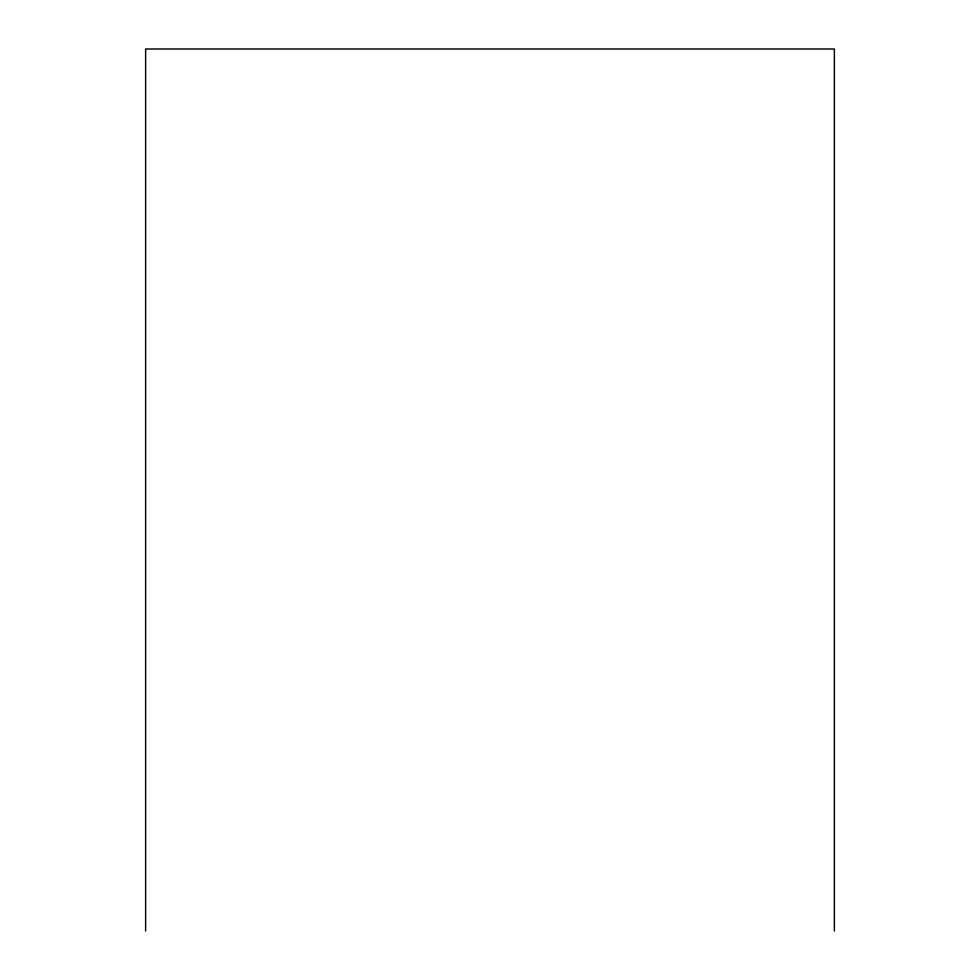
<?xml version="1.0" encoding="UTF-8"?>
<svg xmlns="http://www.w3.org/2000/svg" width="980" height="980" viewBox="0 0 980 980"><rect width="100%" height="100%" fill="white"/><g stroke="black" fill="none" stroke-linecap="round" stroke-linejoin="round"><path stroke-width="1.47" d="M834.372 931L834.372 49L145.628 49L145.628 931"/></g></svg>
